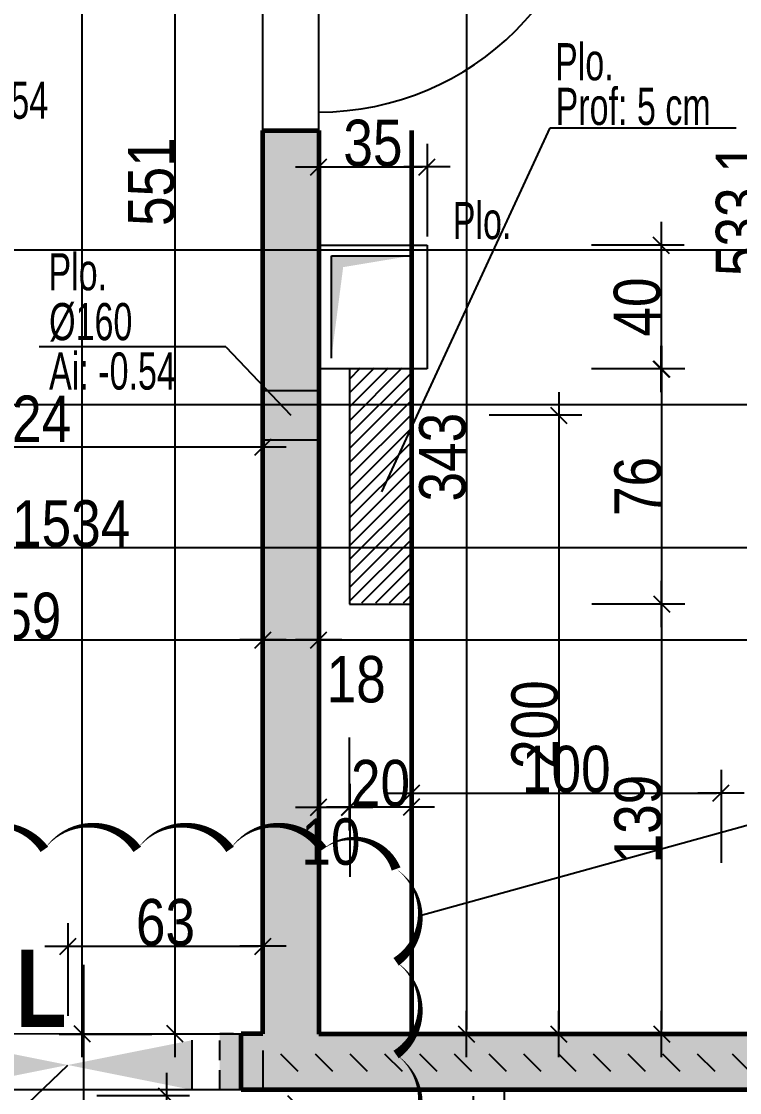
# Model space of a CAD drawing. Header units: centimetres. Extents: x 38820 to 82487, y -36363 to -12804.
# Drawn here: x 49942.6 to 50174.6, y -22795.3 to -22449 of the extents above; entities that cross this region are included whole.
import ezdxf
from ezdxf.enums import TextEntityAlignment as Align

# ---------------------------------------------------------------- set-up
doc = ezdxf.new("R2010")
doc.units = ezdxf.units.CM
doc.header["$LTSCALE"] = 0.5
doc.linetypes.add('CACHEX2', pattern=[19.05, 12.7, -6.35])
doc.layers.get('DEFPOINTS').update_dxf_attribs({"linetype": 'CONTINUOUS'})
for name, color, linetype in [('01_Cad_2', 5, 'CONTINUOUS'), ('01_cote_gen', 4, 'CONTINUOUS'), ('01_linteaux', 2, 'CONTINUOUS'), ('01_murs_sup', 2, 'CACHEX2'), ('01_resv', 32, 'CONTINUOUS'), ('01_texte', 230, 'CONTINUOUS'), ('AA_COTES', 2, 'CONTINUOUS')]:
    doc.layers.add(name, color=color, linetype=linetype)
doc.layers.add('01_murs_coup', color=5, linetype='CONTINUOUS', lineweight=60)
doc.styles.add('Arial Narrow', font='ARIALN.TTF')
doc.styles.add('impact', font='impact.ttf')
doc.styles.add('STYLE2', font='ARIALN.TTF')
doc.dimstyles.new('JB50', dxfattribs={"dimscale": 0.1, "dimtxt": 150, "dimasz": 15, "dimexe": 0.1, "dimexo": 0.1, "dimgap": 0.09, "dimtad": 1, "dimdec": 1, "dimdsep": 46, "dimtxsty": 'STYLE2', "dimblk1": 'BOND_G', "dimblk2": 'BOND_D', "dimsah": 1, "dimcen": 1.5, "dimdle": 0.01, "dimse1": 1, "dimse2": 1, "dimclrd": 4, "dimclre": 2, "dimclrt": 6, "dimazin": 2, "dimtfac": 2.333333, "dimtdec": 1, "dimtix": 1, "dimtmove": 2, "dimatfit": 3, "dimldrblk": 'BOND_G', "dimfxl": 1, "dimtolj": 1, "dimtzin": 0, "dimarcsym": 0})

# ---------------------------------------------------------------- blocks, each defined once
blk = doc.blocks.new('BOND_G')
at = {"layer": 'AA_COTES', "color": 0}
for p, q in [((0, -5), (0, 15)), ((5, 0), (-5, 0)), ((1.77, 1.77), (-1.77, -1.77))]:
    blk.add_line(p, q, dxfattribs=at)
blk = doc.blocks.new('BOND_D')
at = {"layer": 'AA_COTES', "color": 0}
for p, q in [((0, 5), (0, -15)), ((5, 0), (-5, 0)), ((-1.77, -1.77), (1.77, 1.77))]:
    blk.add_line(p, q, dxfattribs=at)
blk = doc.blocks.new('*D707')
at = {"layer": '01_cote_gen', "color": 4, "lineweight": -2, "transparency": 16777216}
blk.add_line((49193.14, -22619.1), (50724.13, -22619.1), dxfattribs=at)
at = {"layer": 'DEFPOINTS', "color": 0}
for p in [(50725.63, -22619.1), (49191.64, -22728.43), (50725.63, -22728.43)]:
    blk.add_point(p, dxfattribs=at)
at = {"layer": '01_cote_gen', "color": 4, "lineweight": -2, "transparency": 16777216, "xscale": 1.5, "yscale": 1.5, "zscale": 1.5, "rotation": 180}
blk.add_blockref('BOND_G', (49191.64, -22619.1), dxfattribs=at)
at = {"layer": '01_cote_gen', "color": 4, "lineweight": -2, "transparency": 16777216, "xscale": 1.5, "yscale": 1.5, "zscale": 1.5}
blk.add_blockref('BOND_D', (50725.63, -22619.1), dxfattribs=at)
at = {"layer": '01_cote_gen', "color": 6, "transparency": 16777216, "insert": (49958.63, -22611.43), "char_height": 15, "attachment_point": 5, "style": 'STYLE2'}
blk.add_mtext('\\A1;1534', dxfattribs=at)
blk = doc.blocks.new('*D711')
at = {"layer": '01_cote_gen', "color": 4, "lineweight": -2, "transparency": 16777216}
blk.add_line((49863.13, -22648.97), (50019.13, -22648.97), dxfattribs=at)
at = {"layer": 'DEFPOINTS', "color": 0}
for p in [(50020.63, -22648.97), (49861.63, -22700.14), (50020.63, -22700.14)]:
    blk.add_point(p, dxfattribs=at)
at = {"layer": '01_cote_gen', "color": 4, "lineweight": -2, "transparency": 16777216, "xscale": 1.5, "yscale": 1.5, "zscale": 1.5, "rotation": 180}
blk.add_blockref('BOND_G', (49861.63, -22648.97), dxfattribs=at)
at = {"layer": '01_cote_gen', "color": 4, "lineweight": -2, "transparency": 16777216, "xscale": 1.5, "yscale": 1.5, "zscale": 1.5}
blk.add_blockref('BOND_D', (50020.63, -22648.97), dxfattribs=at)
at = {"layer": '01_cote_gen', "color": 6, "transparency": 16777216, "insert": (49941.13, -22641.3), "char_height": 15, "attachment_point": 5, "style": 'STYLE2'}
blk.add_mtext('\\A1;159', dxfattribs=at)
blk = doc.blocks.new('*D712')
at = {"layer": '01_cote_gen', "color": 4, "lineweight": -2, "transparency": 16777216}
blk.add_line((50022.13, -22648.97), (50037.13, -22648.97), dxfattribs=at)
at = {"layer": 'DEFPOINTS', "color": 0}
for p in [(50038.63, -22648.97), (50020.63, -22700.14), (50038.63, -22700.14)]:
    blk.add_point(p, dxfattribs=at)
at = {"layer": '01_cote_gen', "color": 4, "lineweight": -2, "transparency": 16777216, "xscale": 1.5, "yscale": 1.5, "zscale": 1.5, "rotation": 180}
blk.add_blockref('BOND_G', (50020.63, -22648.97), dxfattribs=at)
at = {"layer": '01_cote_gen', "color": 4, "lineweight": -2, "transparency": 16777216, "xscale": 1.5, "yscale": 1.5, "zscale": 1.5}
blk.add_blockref('BOND_D', (50038.63, -22648.97), dxfattribs=at)
at = {"layer": '01_cote_gen', "color": 6, "transparency": 16777216, "insert": (50050.73, -22661.77), "char_height": 15, "attachment_point": 5, "style": 'STYLE2'}
blk.add_mtext('\\A1;18', dxfattribs=at)
blk = doc.blocks.new('*D713')
at = {"layer": '01_cote_gen', "color": 4, "lineweight": -2, "transparency": 16777216}
blk.add_line((50040.13, -22648.97), (50708.13, -22648.97), dxfattribs=at)
at = {"layer": 'DEFPOINTS', "color": 0}
for p in [(50709.63, -22648.97), (50038.63, -22663.13), (50709.63, -22716.89)]:
    blk.add_point(p, dxfattribs=at)
at = {"layer": '01_cote_gen', "color": 4, "lineweight": -2, "transparency": 16777216, "xscale": 1.5, "yscale": 1.5, "zscale": 1.5, "rotation": 180}
blk.add_blockref('BOND_G', (50038.63, -22648.97), dxfattribs=at)
at = {"layer": '01_cote_gen', "color": 4, "lineweight": -2, "transparency": 16777216, "xscale": 1.5, "yscale": 1.5, "zscale": 1.5}
blk.add_blockref('BOND_D', (50709.63, -22648.97), dxfattribs=at)
at = {"layer": '01_cote_gen', "color": 6, "transparency": 16777216, "insert": (50374.13, -22641.3), "char_height": 15, "attachment_point": 5, "style": 'STYLE2'}
blk.add_mtext('\\A1;671', dxfattribs=at)
blk = doc.blocks.new('*D843')
at = {"layer": '01_cote_gen', "color": 4, "lineweight": -2, "transparency": 16777216}
blk.add_line((49989.4, -22797.89), (49989.4, -22812.89), dxfattribs=at)
at = {"layer": 'DEFPOINTS', "color": 0}
for p in [(49975.37, -22796.39), (49975.37, -22814.39), (49989.4, -22814.39)]:
    blk.add_point(p, dxfattribs=at)
at = {"layer": '01_cote_gen', "color": 4, "lineweight": -2, "transparency": 16777216, "xscale": 1.5, "yscale": 1.5, "zscale": 1.5}
for name, p, rotation in [('BOND_G', (49989.4, -22796.39), 90), ('BOND_D', (49989.4, -22814.39), 270)]:
    blk.add_blockref(name, p, dxfattribs=dict(at, rotation=rotation))
at = {"layer": '01_cote_gen', "color": 6, "transparency": 16777216, "insert": (49998.71, -22828.1), "char_height": 15, "attachment_point": 5, "rotation": 90, "style": 'STYLE2'}
blk.add_mtext('\\A1;18', dxfattribs=at)
blk = doc.blocks.new('*D1270')
at = {"layer": '01_resv', "color": 4, "lineweight": -2, "transparency": 16777216}
blk.add_line((49959.08, -22747.99), (50019.13, -22747.99), dxfattribs=at)
at = {"layer": 'DEFPOINTS', "color": 0}
for p in [(50020.63, -22747.99), (50020.63, -22755.64), (49957.58, -22786.39)]:
    blk.add_point(p, dxfattribs=at)
at = {"layer": '01_resv', "color": 4, "lineweight": -2, "transparency": 16777216, "xscale": 1.5, "yscale": 1.5, "zscale": 1.5, "rotation": 180}
blk.add_blockref('BOND_G', (49957.58, -22747.99), dxfattribs=at)
at = {"layer": '01_resv', "color": 4, "lineweight": -2, "transparency": 16777216, "xscale": 1.5, "yscale": 1.5, "zscale": 1.5}
blk.add_blockref('BOND_D', (50020.63, -22747.99), dxfattribs=at)
at = {"layer": '01_resv', "color": 6, "transparency": 16777216, "insert": (49989.11, -22740.32), "char_height": 15, "attachment_point": 5, "style": 'STYLE2'}
blk.add_mtext('\\A1;63', dxfattribs=at)
blk = doc.blocks.new('*D1338')
at = {"layer": '01_cote_gen', "color": 4, "lineweight": -2, "transparency": 16777216}
blk.add_line((50019.07, -22586.71), (49898.12, -22586.71), dxfattribs=at)
at = {"layer": 'DEFPOINTS', "color": 0}
for p in [(49896.62, -22566.9), (50020.57, -22571.82), (49896.62, -22586.71)]:
    blk.add_point(p, dxfattribs=at)
at = {"layer": '01_cote_gen', "color": 4, "lineweight": -2, "transparency": 16777216, "xscale": 1.5, "yscale": 1.5, "zscale": 1.5, "rotation": 180}
blk.add_blockref('BOND_D', (49896.62, -22586.71), dxfattribs=at)
at = {"layer": '01_cote_gen', "color": 4, "lineweight": -2, "transparency": 16777216, "xscale": 1.5, "yscale": 1.5, "zscale": 1.5}
blk.add_blockref('BOND_G', (50020.57, -22586.71), dxfattribs=at)
at = {"layer": '01_cote_gen', "color": 6, "transparency": 16777216, "insert": (49944.3, -22577.49), "char_height": 15, "attachment_point": 5, "style": 'STYLE2'}
blk.add_mtext('\\A1;124', dxfattribs=at)
blk = doc.blocks.new('*D1447')
at = {"layer": '01_cote_gen', "color": 4, "lineweight": -2, "transparency": 16777216}
blk.add_line((50086.35, -22434.93), (50086.35, -22774.89), dxfattribs=at)
at = {"layer": 'DEFPOINTS', "color": 0}
for p in [(50061.09, -22433.43), (50075.83, -22776.39), (50086.35, -22776.39)]:
    blk.add_point(p, dxfattribs=at)
at = {"layer": '01_cote_gen', "color": 4, "lineweight": -2, "transparency": 16777216, "xscale": 1.5, "yscale": 1.5, "zscale": 1.5}
for name, p, rotation in [('BOND_G', (50086.35, -22433.43), 90), ('BOND_D', (50086.35, -22776.39), 270)]:
    blk.add_blockref(name, p, dxfattribs=dict(at, rotation=rotation))
at = {"layer": '01_cote_gen', "color": 6, "transparency": 16777216, "insert": (50078.68, -22589.89), "char_height": 15, "attachment_point": 5, "rotation": 90, "style": 'STYLE2'}
blk.add_mtext('\\A1;343', dxfattribs=at)
blk = doc.blocks.new('*D1451')
at = {"layer": '01_cote_gen', "color": 4, "lineweight": -2, "transparency": 16777216}
blk.add_line((50182.19, -22244.83), (50182.19, -22774.89), dxfattribs=at)
at = {"layer": 'DEFPOINTS', "color": 0}
for p in [(50159.69, -22243.33), (50159.69, -22776.39), (50182.19, -22776.39)]:
    blk.add_point(p, dxfattribs=at)
at = {"layer": '01_cote_gen', "color": 4, "lineweight": -2, "transparency": 16777216, "xscale": 1.5, "yscale": 1.5, "zscale": 1.5}
for name, p, rotation in [('BOND_G', (50182.19, -22243.33), 90), ('BOND_D', (50182.19, -22776.39), 270)]:
    blk.add_blockref(name, p, dxfattribs=dict(at, rotation=rotation))
at = {"layer": '01_cote_gen', "color": 6, "transparency": 16777216, "insert": (50174.53, -22509.86), "char_height": 15, "attachment_point": 5, "rotation": 90, "style": 'STYLE2'}
blk.add_mtext('\\A1;533.1', dxfattribs=at)
blk = doc.blocks.new('*D1456')
at = {"layer": '01_cote_gen', "color": 4, "lineweight": -2, "transparency": 16777216}
blk.add_line((49992.21, -22774.82), (49992.21, -22226.83), dxfattribs=at)
at = {"layer": 'DEFPOINTS', "color": 0}
for p in [(49992.21, -22225.33), (50014.71, -22225.33), (50020.61, -22776.32)]:
    blk.add_point(p, dxfattribs=at)
at = {"layer": '01_cote_gen', "color": 4, "lineweight": -2, "transparency": 16777216, "xscale": 1.5, "yscale": 1.5, "zscale": 1.5}
for name, p, rotation in [('BOND_D', (49992.21, -22225.33), 90), ('BOND_G', (49992.21, -22776.32), 270)]:
    blk.add_blockref(name, p, dxfattribs=dict(at, rotation=rotation))
at = {"layer": '01_cote_gen', "color": 6, "transparency": 16777216, "insert": (49984.55, -22500.83), "char_height": 15, "attachment_point": 5, "rotation": 90, "style": 'STYLE2'}
blk.add_mtext('\\A1;551', dxfattribs=at)
blk = doc.blocks.new('*D1457')
at = {"layer": '01_cote_gen', "color": 4, "lineweight": -2, "transparency": 16777216}
blk.add_line((49962.21, -22774.89), (49962.21, -20604.83), dxfattribs=at)
at = {"layer": 'DEFPOINTS', "color": 0}
for p in [(49958.44, -20603.33), (49962.21, -20603.33), (50048.96, -22776.39)]:
    blk.add_point(p, dxfattribs=at)
at = {"layer": '01_cote_gen', "color": 4, "lineweight": -2, "transparency": 16777216, "xscale": 1.5, "yscale": 1.5, "zscale": 1.5}
for name, p, rotation in [('BOND_D', (49962.21, -20603.33), 90), ('BOND_G', (49962.21, -22776.39), 270)]:
    blk.add_blockref(name, p, dxfattribs=dict(at, rotation=rotation))
at = {"layer": '01_cote_gen', "color": 6, "transparency": 16777216, "insert": (49954.54, -21689.86), "char_height": 15, "attachment_point": 5, "rotation": 90, "style": 'STYLE2'}
blk.add_mtext('\\A1;2173.1', dxfattribs=at)
blk = doc.blocks.new('*D1784')
at = {"layer": '01_resv', "color": 4, "lineweight": -2, "transparency": 16777216}
blk.add_line((50149.42, -22562.86), (50149.42, -22635.88), dxfattribs=at)
at = {"layer": 'DEFPOINTS', "color": 0}
for p in [(50073.88, -22561.36), (50068.58, -22637.38), (50149.42, -22637.38)]:
    blk.add_point(p, dxfattribs=at)
at = {"layer": '01_resv', "color": 4, "lineweight": -2, "transparency": 16777216, "xscale": 1.5, "yscale": 1.5, "zscale": 1.5}
for name, p, rotation in [('BOND_G', (50149.42, -22561.36), 90), ('BOND_D', (50149.42, -22637.38), 270)]:
    blk.add_blockref(name, p, dxfattribs=dict(at, rotation=rotation))
at = {"layer": '01_resv', "color": 6, "transparency": 16777216, "insert": (50141.76, -22599.37), "char_height": 15, "attachment_point": 5, "rotation": 90, "style": 'STYLE2'}
blk.add_mtext('\\A1;76', dxfattribs=at)
blk = doc.blocks.new('*D1785')
at = {"layer": '01_resv', "color": 4, "lineweight": -2, "transparency": 16777216}
blk.add_line((50149.22, -22522.86), (50149.22, -22559.86), dxfattribs=at)
at = {"layer": 'DEFPOINTS', "color": 0}
for p in [(50073.64, -22521.36), (50073.64, -22561.36), (50149.22, -22561.36)]:
    blk.add_point(p, dxfattribs=at)
at = {"layer": '01_resv', "color": 4, "lineweight": -2, "transparency": 16777216, "xscale": 1.5, "yscale": 1.5, "zscale": 1.5}
for name, p, rotation in [('BOND_G', (50149.22, -22521.36), 90), ('BOND_D', (50149.22, -22561.36), 270)]:
    blk.add_blockref(name, p, dxfattribs=dict(at, rotation=rotation))
at = {"layer": '01_resv', "color": 6, "transparency": 16777216, "insert": (50141.56, -22541.36), "char_height": 15, "attachment_point": 5, "rotation": 90, "style": 'STYLE2'}
blk.add_mtext('\\A1;40', dxfattribs=at)
blk = doc.blocks.new('*D1786')
at = {"layer": '01_resv', "color": 4, "lineweight": -2, "transparency": 16777216}
blk.add_line((50040.11, -22496.07), (50072.14, -22496.07), dxfattribs=at)
at = {"layer": 'DEFPOINTS', "color": 0}
for p in [(50073.64, -22496.07), (50038.61, -22513.48), (50073.64, -22521.36)]:
    blk.add_point(p, dxfattribs=at)
at = {"layer": '01_resv', "color": 4, "lineweight": -2, "transparency": 16777216, "xscale": 1.5, "yscale": 1.5, "zscale": 1.5, "rotation": 180}
blk.add_blockref('BOND_G', (50038.61, -22496.07), dxfattribs=at)
at = {"layer": '01_resv', "color": 4, "lineweight": -2, "transparency": 16777216, "xscale": 1.5, "yscale": 1.5, "zscale": 1.5}
blk.add_blockref('BOND_D', (50073.64, -22496.07), dxfattribs=at)
at = {"layer": '01_resv', "color": 6, "transparency": 16777216, "insert": (50056.13, -22488.4), "char_height": 15, "attachment_point": 5, "style": 'STYLE2'}
blk.add_mtext('\\A1;35', dxfattribs=at)
blk = doc.blocks.new('*D1787')
at = {"layer": '01_resv', "color": 4, "lineweight": -2, "transparency": 16777216}
blk.add_line((50149.42, -22638.88), (50149.42, -22774.89), dxfattribs=at)
at = {"layer": 'DEFPOINTS', "color": 0}
for p in [(50137.8, -22637.38), (50148.41, -22776.39), (50149.42, -22776.39)]:
    blk.add_point(p, dxfattribs=at)
at = {"layer": '01_resv', "color": 4, "lineweight": -2, "transparency": 16777216, "xscale": 1.5, "yscale": 1.5, "zscale": 1.5}
for name, p, rotation in [('BOND_G', (50149.42, -22637.38), 90), ('BOND_D', (50149.42, -22776.39), 270)]:
    blk.add_blockref(name, p, dxfattribs=dict(at, rotation=rotation))
at = {"layer": '01_resv', "color": 6, "transparency": 16777216, "insert": (50141.76, -22706.89), "char_height": 15, "attachment_point": 5, "rotation": 90, "style": 'STYLE2'}
blk.add_mtext('\\A1;139', dxfattribs=at)
blk = doc.blocks.new('*D1788')
at = {"layer": '01_resv', "color": 4, "lineweight": -2, "transparency": 16777216}
blk.add_line((50116.16, -22577.85), (50116.16, -22774.89), dxfattribs=at)
at = {"layer": 'DEFPOINTS', "color": 0}
for p in [(50029.61, -22576.35), (50110.93, -22776.39), (50116.16, -22776.39)]:
    blk.add_point(p, dxfattribs=at)
at = {"layer": '01_resv', "color": 4, "lineweight": -2, "transparency": 16777216, "xscale": 1.5, "yscale": 1.5, "zscale": 1.5}
for name, p, rotation in [('BOND_G', (50116.16, -22576.35), 90), ('BOND_D', (50116.16, -22776.39), 270)]:
    blk.add_blockref(name, p, dxfattribs=dict(at, rotation=rotation))
at = {"layer": '01_resv', "color": 6, "transparency": 16777216, "insert": (50108.49, -22676.37), "char_height": 15, "attachment_point": 5, "rotation": 90, "style": 'STYLE2'}
blk.add_mtext('\\A1;200', dxfattribs=at)
blk = doc.blocks.new('*D1789')
at = {"layer": '01_resv', "color": 4, "lineweight": -2, "transparency": 16777216}
blk.add_line((50067.08, -22703.04), (50050.08, -22703.04), dxfattribs=at)
at = {"layer": 'DEFPOINTS', "color": 0}
for p in [(50048.58, -22637.38), (50068.58, -22637.38), (50048.58, -22703.04)]:
    blk.add_point(p, dxfattribs=at)
at = {"layer": '01_resv', "color": 4, "lineweight": -2, "transparency": 16777216, "xscale": 1.5, "yscale": 1.5, "zscale": 1.5, "rotation": 180}
blk.add_blockref('BOND_D', (50048.58, -22703.04), dxfattribs=at)
at = {"layer": '01_resv', "color": 4, "lineweight": -2, "transparency": 16777216, "xscale": 1.5, "yscale": 1.5, "zscale": 1.5}
blk.add_blockref('BOND_G', (50068.58, -22703.04), dxfattribs=at)
at = {"layer": '01_resv', "color": 6, "transparency": 16777216, "insert": (50058.58, -22695.37), "char_height": 15, "attachment_point": 5, "style": 'STYLE2'}
blk.add_mtext('\\A1;20', dxfattribs=at)
blk = doc.blocks.new('*D1790')
at = {"layer": '01_resv', "color": 4, "lineweight": -2, "transparency": 16777216}
blk.add_line((50040.13, -22703.04), (50047.18, -22703.04), dxfattribs=at)
at = {"layer": 'DEFPOINTS', "color": 0}
for p in [(50038.63, -22682.31), (50048.68, -22682.31), (50048.68, -22703.04)]:
    blk.add_point(p, dxfattribs=at)
at = {"layer": '01_resv', "color": 4, "lineweight": -2, "transparency": 16777216, "xscale": 1.5, "yscale": 1.5, "zscale": 1.5, "rotation": 180}
blk.add_blockref('BOND_G', (50038.63, -22703.04), dxfattribs=at)
at = {"layer": '01_resv', "color": 4, "lineweight": -2, "transparency": 16777216, "xscale": 1.5, "yscale": 1.5, "zscale": 1.5}
blk.add_blockref('BOND_D', (50048.68, -22703.04), dxfattribs=at)
at = {"layer": '01_resv', "color": 6, "transparency": 16777216, "insert": (50042.55, -22714.27), "char_height": 15, "attachment_point": 5, "style": 'STYLE2'}
blk.add_mtext('\\A1;10', dxfattribs=at)
blk = doc.blocks.new('*D1896')
at = {"layer": '01_cote_gen', "color": 4, "lineweight": -2, "transparency": 16777216}
blk.add_line((50070.11, -22698.48), (50167.11, -22698.48), dxfattribs=at)
at = {"layer": 'DEFPOINTS', "color": 0}
for p in [(50168.61, -22698.48), (50168.61, -22712.33), (50068.61, -22765.45)]:
    blk.add_point(p, dxfattribs=at)
at = {"layer": '01_cote_gen', "color": 4, "lineweight": -2, "transparency": 16777216, "xscale": 1.5, "yscale": 1.5, "zscale": 1.5, "rotation": 180}
blk.add_blockref('BOND_G', (50068.61, -22698.48), dxfattribs=at)
at = {"layer": '01_cote_gen', "color": 4, "lineweight": -2, "transparency": 16777216, "xscale": 1.5, "yscale": 1.5, "zscale": 1.5}
blk.add_blockref('BOND_D', (50168.61, -22698.48), dxfattribs=at)
at = {"layer": '01_cote_gen', "color": 6, "transparency": 16777216, "insert": (50118.61, -22690.81), "char_height": 15, "attachment_point": 5, "style": 'STYLE2'}
blk.add_mtext('\\A1;100', dxfattribs=at)

msp = doc.modelspace()

# ---------------------------------------------------------------- hatches: boundary and pattern name
at = {"layer": '01_murs_sup'}
h = msp.add_hatch(dxfattribs=at)
h.set_pattern_fill('DASH', color=256, scale=2.5, angle=135)
h.set_pattern_definition([(135, (-18726.4956, -4683.299), (-11.22532015, 9e-16), [7.9375, -7.9375])])
h.paths.add_polyline_path([(50725.551, -22459.29), (50709.613, -22459.29), (50709.613, -22776.39), (50038.613, -22776.388), (50038.613, -22484.326), (50020.613, -22484.327), (50020.613, -22776.32), (50006.629, -22776.325), (50006.629, -22794.395), (50725.63, -22794.39)])
h.paths.add_polyline_path([(49904.631, -22776.422), (49861.618, -22776.415), (49861.618, -22543.317), (49896.618, -22543.317), (49896.618, -22519.395), (49878.618, -22519.395), (49878.618, -22527.317), (49843.618, -22527.317), (49843.618, -22776.412), (49207.614, -22776.32), (49207.614, -22458.323), (49191.614, -22458.323), (49191.614, -22794.317), (49904.633, -22794.423)])
h = msp.add_hatch(dxfattribs=at)
h.set_pattern_fill('DASH', color=256, scale=2.5, angle=135)
h.set_pattern_definition([(135, (-19116.01, 5488.093), (-11.22532015, 9e-16), [7.9375, -7.9375])])
h.paths.add_polyline_path([(50020.63, -22794.387), (50725.63, -22794.387), (50725.63, -22778.387), (50709.63, -22778.387), (50020.63, -22778.387)])
h.paths.add_polyline_path([(50038.63, -22796.39), (50020.63, -22796.39), (50020.63, -22895.387), (50038.63, -22895.387)])
h = msp.add_hatch(dxfattribs=at)
h.set_pattern_fill('DASH', color=256, scale=2.5, angle=135)
h.set_pattern_definition([(135, (-19116.01, 5488.093), (-11.22532015, 9e-16), [7.9375, -7.9375])])
h.paths.add_polyline_path([(50020.63, -22794.387), (50725.63, -22794.387), (50725.63, -22778.387), (50709.63, -22778.387), (50020.63, -22778.387)])
h.paths.add_polyline_path([(50038.63, -22796.39), (50020.63, -22796.39), (50020.63, -22895.387), (50038.63, -22895.387)])
at = {"layer": '01_resv'}
h = msp.add_hatch(dxfattribs=at)
h.set_pattern_fill('ANSI31', color=256)
h.set_pattern_definition([(45, (44976.1368, -24256.0098), (-2.245064, 2.245064), [])])
h.paths.add_polyline_path([(50068.576, -22636.985), (50068.576, -22561.063), (50048.576, -22561.053), (50048.576, -22636.985)])

# ---------------------------------------------------------------- linework, layer by layer
at = {"layer": '01_Cad_2'}
msp.add_line((52889.389, -22522.97), (45899.389, -22522.97), dxfattribs=at)
at = {"layer": '01_Cad_2', "color": 2}
msp.add_line((52839.389, -22572.97), (45949.389, -22572.97), dxfattribs=at)
at = {"layer": '01_cote_gen'}
msp.add_line((50038.63, -22766.947), (50038.63, -22304.102), dxfattribs=at)
at = {"layer": '01_linteaux'}
for p, q in [((50020.613, -22484.327), (50020.613, -22382.33)), ((50038.613, -22484.326), (50038.613, -22382.329)), ((49962.615, -22753.989), (49962.615, -22816.8)), ((49962.63, -22771.986), (49962.63, -22834.797)), ((50013.614, -22776.32), (49911.615, -22776.4)), ((50013.614, -22794.39), (49911.617, -22794.4)), ((50013.629, -22794.387), (49911.632, -22794.387))]:
    msp.add_line(p, q, dxfattribs=at)
msp.add_arc((50038.61, -22388.253), 90.074, 269.9911, 359.95058, dxfattribs=at)
at = {"layer": '01_murs_coup'}
for p, q in [((50020.613, -22484.327), (50038.613, -22484.326)), ((50020.613, -22776.32), (50020.613, -22484.327)), ((50038.613, -22484.326), (50038.613, -22776.388)), ((50068.613, -22484.326), (50068.613, -22776.388)), ((50020.613, -22776.32), (50013.614, -22776.32)), ((50013.614, -22794.39), (50013.614, -22776.32)), ((50709.613, -22776.39), (50038.613, -22776.388)), ((50725.63, -22794.39), (50013.614, -22794.39))]:
    msp.add_line(p, q, dxfattribs=at)
at = {"layer": '01_murs_sup'}
for p, q in [((50020.613, -22484.327), (50038.613, -22484.326)), ((50020.613, -22776.32), (50020.613, -22484.327)), ((50038.613, -22484.326), (50038.613, -22776.388)), ((50020.613, -22776.32), (50006.629, -22776.325)), ((50006.629, -22794.395), (50006.629, -22776.325)), ((50709.613, -22776.39), (50038.613, -22776.388)), ((50725.63, -22794.39), (50006.629, -22794.395))]:
    msp.add_line(p, q, dxfattribs=at)
at = {"layer": '01_murs_sup', "ltscale": 2}
for p, q in [((50020.63, -22794.387), (50020.63, -22716.888)), ((50020.63, -22794.387), (50020.63, -22716.888)), ((50088.63, -22885.387), (50088.63, -22794.387)), ((50088.63, -22885.387), (50088.63, -22794.387)), ((50098.63, -22895.387), (50098.63, -22794.387)), ((50098.63, -22895.387), (50098.63, -22794.387))]:
    msp.add_line(p, q, dxfattribs=at)
at = {"layer": '01_resv'}
for p, q in [((50058.983, -22601.121), (50113.432, -22483.419)), ((50113.432, -22483.419), (50173.541, -22483.419)), ((50038.676, -22561.363), (50038.676, -22521.363)), ((50038.676, -22521.363), (50073.642, -22521.363)), ((50073.642, -22521.363), (50073.676, -22561.363)), ((50042.704, -22557.881), (50042.704, -22524.84)), ((50042.704, -22524.84), (50068.316, -22524.84)), ((50073.676, -22561.363), (50038.676, -22561.363)), ((50048.576, -22561.363), (50048.576, -22637.385)), ((50068.576, -22637.385), (50068.576, -22561.363)), ((50020.613, -22568.351), (50038.613, -22568.351)), ((50020.613, -22584.351), (50020.613, -22568.351)), ((50038.613, -22568.351), (50038.614, -22584.351)), ((50038.614, -22584.351), (50020.613, -22584.351)), ((50048.576, -22637.385), (50068.576, -22637.385)), ((49997.583, -22778.39), (49997.583, -22794.387))]:
    msp.add_line(p, q, dxfattribs=at)
for points in [[(50042.704, -22557.881), (50042.704, -22524.84), (50046.519, -22528.471)], [(50042.704, -22524.84), (50068.316, -22524.84), (50046.519, -22528.471)], [(50020.613, -22568.351), (50038.613, -22568.35), (50038.613, -22584.351), (50020.613, -22584.351)], [(49917.583, -22794.387), (49917.583, -22778.39), (49997.583, -22778.39), (49997.583, -22794.387)]]:
    msp.add_solid(points, dxfattribs=at)
at = {"layer": '01_texte'}
for p, q in [((50008.639, -22554.231), (49948.334, -22554.231)), ((50008.639, -22554.231), (50029.613, -22576.35)), ((50071.438, -22738.026), (50250.843, -22688.484)), ((49874.231, -22866.084), (49957.583, -22786.389))]:
    msp.add_line(p, q, dxfattribs=at)
msp.add_lwpolyline([(49889.981, -22716.675, 0, 3, -0.5205671), (49919.981, -22716.675, 0, 3, -0.5205671), (49949.981, -22716.675, 0, 3, -0.5205671), (49979.981, -22716.675, 0, 3, -0.5205671), (50009.981, -22716.675, 0, 3, -0.5205671), (50039.981, -22716.675, 0, 3, -0.5205671), (50063.63, -22723.026, 0, 3, -0.5205671), (50063.63, -22753.026, 0, 3, -0.5205671), (50063.63, -22783.026, 0, 3, -0.5205671), (50063.63, -22813.026, 0, 3, -0.5205671), (50050.033, -22829.429, 0, 3, -0.5205671), (50020.033, -22829.429, 0, 3, -0.5205671), (49990.033, -22829.429, 0, 3, -0.5205671), (49960.033, -22829.429, 0, 3, -0.5205671), (49930.033, -22829.429, 0, 3, -0.5205671), (49900.033, -22829.429, 0, 3, -0.5205671), (49889.981, -22809.481, 0, 3, -0.5205671), (49889.981, -22779.481, 0, 3, -0.5205671), (49889.981, -22749.481, 0, 3, -0.5205671)], format="xyseb", close=True, dxfattribs=at)

# ---------------------------------------------------------------- texts
at = {"layer": '01_texte', "style": 'Arial Narrow', "width": 0.8}
for s, p in [('Plo.', (50114.979, -22468.058)), ('Ai: -0.54', (49910.257, -22480.482)), ('Prof: 5 cm', (50115.163, -22482.488)), ('Plo.', (50081.933, -22519.392)), ('Plo.', (49951.296, -22535.951)), ('%%C160', (49951.501, -22552.072)), ('Ai: -0.54', (49951.501, -22568.047))]:
    msp.add_text(s, height=12, dxfattribs=at).set_placement(p)
at = {"layer": '01_texte', "style": 'impact'}
msp.add_text('L ', height=25, dxfattribs=at).set_placement((49952.699, -22781.646), align=Align.BOTTOM_CENTER)

# ---------------------------------------------------------------- dimensions: what is measured, and where the dimension line sits
at = {"layer": '01_cote_gen'}
for base, p1, p2, picture, middle in [((49962.211, -20603.334), (50048.964, -22776.388), (49958.442, -20603.334), '*D1457', (49954.543, -21689.861)), ((49992.215, -22225.331), (50020.613, -22776.32), (50014.715, -22225.331), '*D1456', (49984.547, -22500.825)), ((50182.194, -22776.388), (50159.694, -22243.331), (50159.692, -22776.388), '*D1451', (50174.526, -22509.859))]:
    dim = msp.add_linear_dim(base=base, p1=p1, p2=p2, angle=90, dimstyle='JB50', dxfattribs=at)
    dim.commit()
    dim.dimension.update_dxf_attribs({"geometry": picture, "text_midpoint": middle})
for base, p1, p2, picture, middle in [((50086.347, -22776.388), (50061.091, -22433.428), (50075.83, -22776.388), '*D1447', (50078.679, -22589.892)), ((49989.403, -22814.387), (49975.373, -22796.39), (49975.373, -22814.387), '*D843', (49998.707, -22828.105))]:
    dim = msp.add_linear_dim(base=base, p1=p1, p2=p2, angle=90, dimstyle='JB50', dxfattribs=at)
    dim.commit()
    dim.dimension.update_dxf_attribs({"geometry": picture, "text_midpoint": middle, "dimtype": 160})
for base, p1, p2, picture, middle in [((49896.618, -22586.712), (50020.569, -22571.815), (49896.618, -22566.903), '*D1338', (49944.3, -22577.488)), ((50038.628, -22648.967), (50020.628, -22700.144), (50038.628, -22700.144), '*D712', (50050.73, -22661.769))]:
    dim = msp.add_linear_dim(base=base, p1=p1, p2=p2, dimstyle='JB50', dxfattribs=at)
    dim.commit()
    dim.dimension.update_dxf_attribs({"geometry": picture, "text_midpoint": middle, "dimtype": 160})
for base, p1, p2, picture, middle in [((50725.63, -22619.1), (49191.636, -22728.427), (50725.63, -22728.427), '*D707', (49958.633, -22611.433)), ((50020.628, -22648.967), (49861.633, -22700.144), (50020.628, -22700.144), '*D711', (49941.131, -22641.299)), ((50709.63, -22648.967), (50038.628, -22663.129), (50709.63, -22716.888), '*D713', (50374.129, -22641.299)), ((50168.613, -22698.482), (50068.613, -22765.449), (50168.613, -22712.326), '*D1896', (50118.613, -22690.814))]:
    dim = msp.add_linear_dim(base=base, p1=p1, p2=p2, dimstyle='JB50', dxfattribs=at)
    dim.commit()
    dim.dimension.update_dxf_attribs({"geometry": picture, "text_midpoint": middle})
at = {"layer": '01_resv'}
for base, p1, p2, picture, middle in [((50073.642, -22496.072), (50038.613, -22513.48), (50073.642, -22521.363), '*D1786', (50056.128, -22488.404)), ((50048.576, -22703.041), (50068.576, -22637.385), (50048.576, -22637.385), '*D1789', (50058.576, -22695.373)), ((50020.63, -22747.988), (49957.583, -22786.389), (50020.63, -22755.638), '*D1270', (49989.106, -22740.32))]:
    dim = msp.add_linear_dim(base=base, p1=p1, p2=p2, dimstyle='JB50', dxfattribs=at)
    dim.commit()
    dim.dimension.update_dxf_attribs({"geometry": picture, "text_midpoint": middle})
for base, p1, p2, picture, middle in [((50149.224, -22561.363), (50073.642, -22521.363), (50073.642, -22561.363), '*D1785', (50141.556, -22541.363)), ((50149.424, -22637.385), (50073.876, -22561.363), (50068.576, -22637.385), '*D1784', (50141.756, -22599.374)), ((50116.161, -22776.388), (50029.613, -22576.35), (50110.926, -22776.388), '*D1788', (50108.494, -22676.369)), ((50149.424, -22776.388), (50137.805, -22637.385), (50148.412, -22776.388), '*D1787', (50141.756, -22706.886))]:
    dim = msp.add_linear_dim(base=base, p1=p1, p2=p2, angle=90, dimstyle='JB50', dxfattribs=at)
    dim.commit()
    dim.dimension.update_dxf_attribs({"geometry": picture, "text_midpoint": middle})
dim = msp.add_linear_dim(base=(50048.676, -22703.041), p1=(50038.63, -22682.313), p2=(50048.676, -22682.313), dimstyle='JB50', dxfattribs=at)
dim.commit()
dim.dimension.update_dxf_attribs({"geometry": '*D1790', "text_midpoint": (50042.551, -22714.267), "dimtype": 160})

doc.saveas('drawing.dxf')
